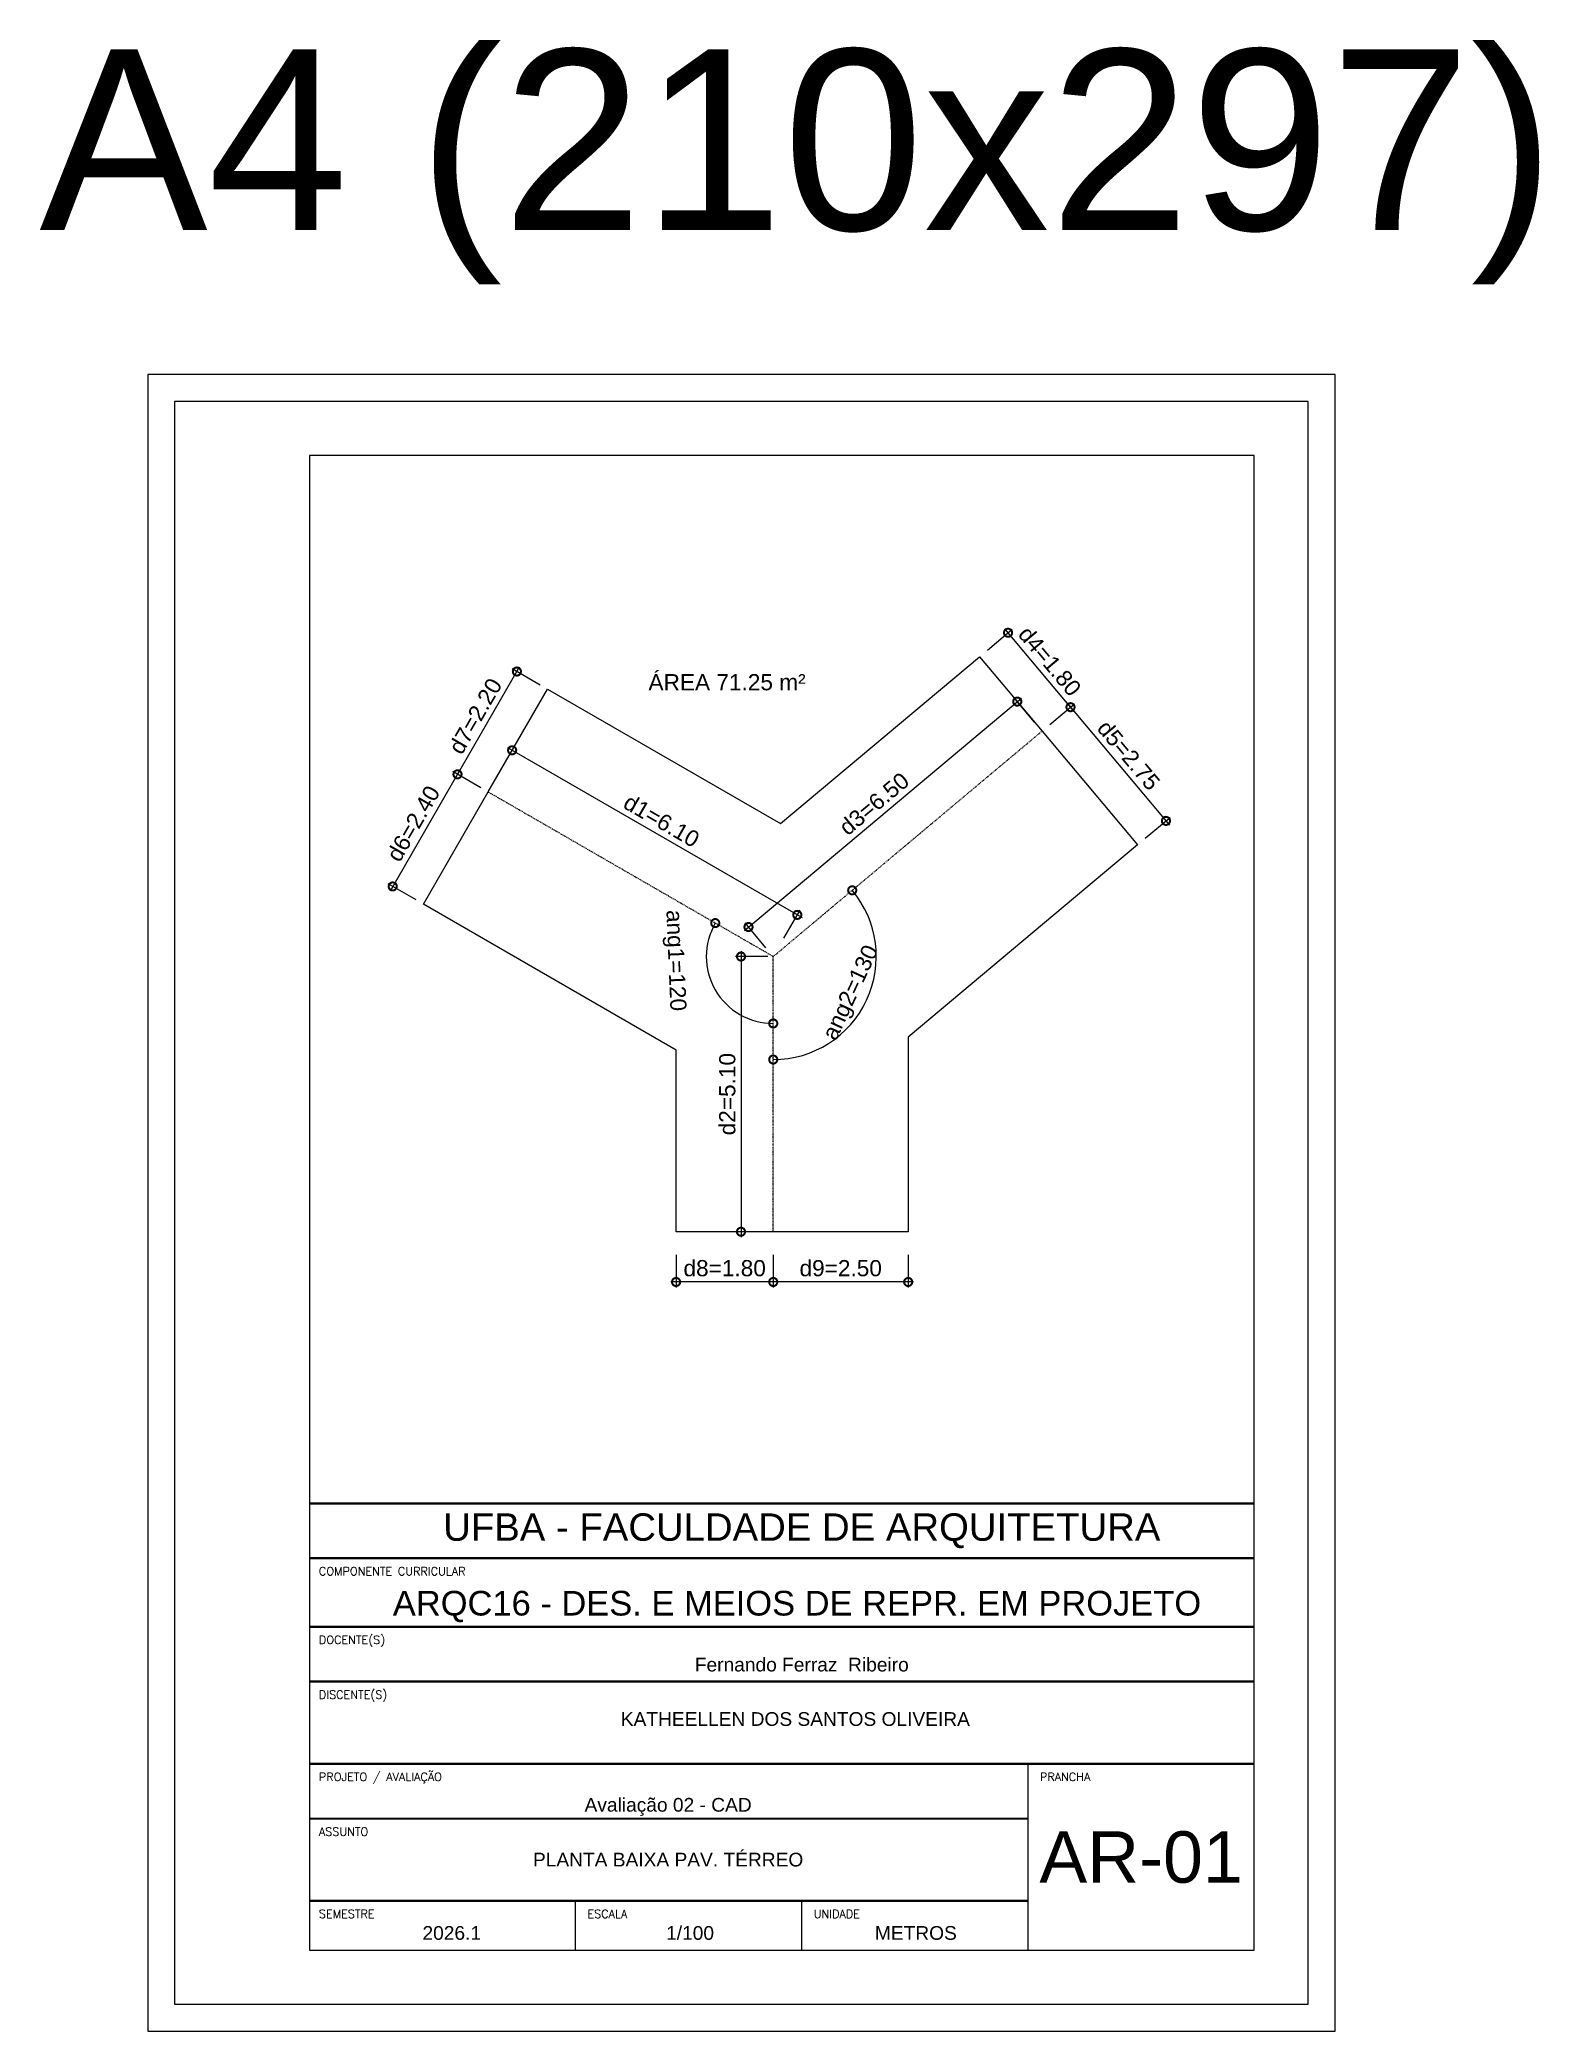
# Paper-space layout 'contorno' of a CAD drawing. Header units: metres. Extents: x -235 to 43, y -5 to 364.
# The model-space entities are those that its viewports show. They can reach past a viewport. Long polylines and large blocks are cut down to what shows.
import ezdxf
from ezdxf.enums import TextEntityAlignment as Align

# ---------------------------------------------------------------- set-up
doc = ezdxf.new("R2010")
doc.units = ezdxf.units.M
doc.header["$LTSCALE"] = 0.1
doc.linetypes.add('DASHDOT', pattern=[25.4, 12.7, -6.35, 0, -6.35])
doc.layers.add('0_MRG_AUX', color=7, linetype='Continuous', true_color=0xecbcd1, plot=False)
for name, color, linetype in [('ARQ_EIXO CINZA 04', 139, 'DASHDOT'), ('MRG_EXTERNA', 1, 'Continuous'), ('MRG_INTERNA', 2, 'Continuous'), ('SIMB_01', 1, 'Continuous')]:
    doc.layers.add(name, color=color, linetype=linetype)
doc.layers.add('COTA AZUL', color=5, linetype='Continuous', lineweight=25, true_color=0x0000ff)
doc.styles.add('Annot_3.0mm', font='arial.ttf', dxfattribs={"height": 3})
doc.styles.add('Arial', font='arial.ttf')
doc.styles.add('cota', font='arial.ttf')
doc.styles.add('T1-5', font='simplex.shx', dxfattribs={"height": 2.5})
doc.dimstyles.new('Info 01 - annot', dxfattribs={"dimtxt": 3, "dimasz": 3, "dimexe": 1, "dimexo": 1, "dimgap": 1, "dimtad": 1, "dimzin": 4, "dimtxsty": 'cota', "dimblk": 'DOTSMALL', "dimcen": 2, "dimdle": 1, "dimclrd": 256, "dimclre": 256, "dimclrt": 1, "dimazin": 2, "dimtfac": 0.09, "dimtmove": 2, "dimatfit": 2, "dimfxl": 5, "dimfxlon": 1, "dimtolj": 1, "dimtzin": 4, "dimlwd": -1, "dimarcsym": 1})

# ---------------------------------------------------------------- blocks, each defined once
blk = doc.blocks.new('FORMATO_A4')
at = {"layer": '0_MRG_AUX'}
blk.add_lwpolyline([(-215, 302), (-215, -5), (5, -5), (5, 302)], close=True, dxfattribs=at)
at = {"layer": 'MRG_EXTERNA'}
blk.add_lwpolyline([(-210, 297), (-210, 0), (0, 0), (0, 297)], close=True, dxfattribs=at)
at = {"layer": 'MRG_INTERNA'}
for p, q in [((-185, 287), (-185, 10)), ((-10, 287), (-185, 287)), ((-10, 10), (-10, 287)), ((-185, 10), (-10, 10))]:
    blk.add_line(p, q, dxfattribs=at)
blk = doc.blocks.new('carimbo01')
at = {"layer": 'SIMB_01', "flags": 128}
blk.add_lwpolyline([(-6890, 3260, 16, 16, 0), (0, 3260, 0, 0, 0), (0, 0, 0, 0, 0), (-1650, 0, 0, 0, 0)], format="xyseb", dxfattribs=at)
at = {"layer": 'SIMB_01', "const_width": 16, "flags": 128}
for points in [[(-6890, 2860), (0, 2860)], [(-6890, 2360), (0, 2360)], [(-6890, 1960), (0, 1960)], [(-6890, 1360), (0, 1360)], [(-6890, 960), (-1650, 960)], [(-1650, 360), (-6890, 360)]]:
    blk.add_lwpolyline(points, dxfattribs=at)
at = {"layer": 'SIMB_01'}
for points in [[(-1650, 0), (-1650, 360), (-1650, 1360)], [(-4950, 0), (-4950, 360)], [(-3300, 0), (-3300, 360)]]:
    blk.add_lwpolyline(points, dxfattribs=at)
at = {"layer": 'SIMB_01', "style": 'T1-5'}
for s, p in [('COMPONENTE CURRICULAR', (-6822, 2735)), ('DOCENTE(S)', (-6822, 2235)), ('DISCENTE(S)', (-6822, 1835)), ('PROJETO / AVALIAÇÃO', (-6822, 1235)), ('PRANCHA', (-1563, 1235)), ('ASSUNTO', (-6822, 835)), ('SEMESTRE', (-6822, 235)), ('ESCALA', (-4863, 235)), ('UNIDADE', (-3213, 235))]:
    blk.add_text(s, height=60, dxfattribs=at).set_placement(p)
at = {"layer": 'SIMB_01', "insert": (-6600, 3260), "char_height": 0.3, "width": 6600, "attachment_point": 1, "style": 'Annot_3.0mm'}
blk.add_mtext('UNIVERSIDADE FEDERAL DA BAHIA - FACULDADE DE ARQUITERUA', dxfattribs=at)
at = {"layer": 'SIMB_01', "insert": (-3300, 3060), "char_height": 200, "attachment_point": 5, "style": 'Annot_3.0mm'}
blk.add_mtext_dynamic_manual_height_columns('\\pxqc;UFBA - FACULDADE DE ARQUITETURA', width=5970.81, gutter_width=1.5, heights=[0], dxfattribs=at)
at = {"layer": 'SIMB_01', "style": 'cota'}
for tag, height, p in [('COMPONENTE', 180, (-3300, 2532)), ('DOCESNTE(S)', 100, (-3300, 2084)), ('DISCESNTE(S)', 100, (-3347, 1687)), ('PROJETO/AVALIAÇÃO', 100, (-4275, 1061)), ('NUM', 375, (-825, 680)), ('ASSUNTO', 100, (-4275, 661)), ('SEMESTRE', 100, (-5853, 126)), ('ESCALA', 100, (-4115, 126)), ('UNIDADE', 100, (-2468, 126))]:
    blk.add_attdef(tag, text='', height=height, dxfattribs=at).set_placement(p, align=Align.MIDDLE_CENTER)
blk = doc.blocks.new('_DotSmall')
at = {"color": 0, "linetype": 'ByBlock', "const_width": 0.5}
blk.add_lwpolyline([(-0.0625, 0, 1), (0.0625, 0, 1)], format="xyb", close=True, dxfattribs=at)
blk = doc.blocks.new('*D6')
at = {"layer": 'COTA AZUL', "lineweight": -2, "transparency": 16777216}
for p, q in [((-5.092, 2.817), (-4.792, 3.336)), ((0.191, -0.233), (0.491, 0.286))]:
    blk.add_line(p, q, dxfattribs=at)
at = {"layer": 'COTA AZUL', "transparency": 16777216}
blk.add_line((-4.928, 3.3), (0.528, 0.15), dxfattribs=at)
at = {"layer": 'Defpoints', "color": 0, "transparency": 16777216}
for p in [(-5.287, 2.478), (0.441, 0.2), (-0.005, -0.572)]:
    blk.add_point(p, dxfattribs=at)
at = {"layer": 'COTA AZUL', "transparency": 16777216, "xscale": 0.3, "yscale": 0.3, "zscale": 0.3}
for p, rotation in [((-4.842, 3.25), 150), ((0.441, 0.2), 330.0000000000001)]:
    blk.add_blockref('_DotSmall', p, dxfattribs=dict(at, rotation=rotation))
at = {"layer": 'COTA AZUL', "color": 1, "transparency": 16777216, "insert": (-2.074, 1.944), "char_height": 0.3, "attachment_point": 5, "rotation": 330, "style": 'cota'}
blk.add_mtext('\\A1;d1=6.10', dxfattribs=at)
blk = doc.blocks.new('*D8')
at = {"layer": 'COTA AZUL', "lineweight": -2, "transparency": 16777216}
for p, q in [((-0.105, -0.572), (-0.702, -0.572)), ((-0.105, -5.672), (-0.702, -5.672))]:
    blk.add_line(p, q, dxfattribs=at)
at = {"layer": 'COTA AZUL', "transparency": 16777216}
blk.add_line((-0.602, -0.472), (-0.602, -5.772), dxfattribs=at)
at = {"layer": 'Defpoints', "color": 0, "transparency": 16777216}
for p in [(-0.005, -0.572), (-0.602, -5.672), (-0.005, -5.672)]:
    blk.add_point(p, dxfattribs=at)
at = {"layer": 'COTA AZUL', "transparency": 16777216, "xscale": 0.3, "yscale": 0.3, "zscale": 0.3}
for p, rotation in [((-0.602, -0.572), 90), ((-0.602, -5.672), 270)]:
    blk.add_blockref('_DotSmall', p, dxfattribs=dict(at, rotation=rotation))
at = {"layer": 'COTA AZUL', "color": 1, "transparency": 16777216, "insert": (-0.855, -3.122), "char_height": 0.3, "attachment_point": 5, "rotation": 90, "style": 'cota'}
blk.add_mtext('\\A1;d2=5.10', dxfattribs=at)
blk = doc.blocks.new('*D7')
at = {"layer": 'COTA AZUL', "transparency": 16777216}
blk.add_line((-0.54, -0.09), (4.593, 4.217), dxfattribs=at)
at = {"layer": 'COTA AZUL', "lineweight": -2, "transparency": 16777216}
for p, q in [((4.838, 3.77), (4.452, 4.229)), ((-0.142, -0.408), (-0.527, 0.051))]:
    blk.add_line(p, q, dxfattribs=at)
at = {"layer": 'Defpoints', "color": 0, "transparency": 16777216}
for p in [(4.516, 4.153), (4.975, 3.606), (-0.005, -0.572)]:
    blk.add_point(p, dxfattribs=at)
at = {"layer": 'COTA AZUL', "transparency": 16777216, "xscale": 0.3, "yscale": 0.3, "zscale": 0.3}
for p, rotation in [((4.516, 4.153), 40.00000000000002), ((-0.463, -0.025), 220)]:
    blk.add_blockref('_DotSmall', p, dxfattribs=dict(at, rotation=rotation))
at = {"layer": 'COTA AZUL', "color": 1, "transparency": 16777216, "insert": (1.864, 2.258), "char_height": 0.3, "attachment_point": 5, "rotation": 40, "style": 'cota'}
blk.add_mtext('\\A1;d3=6.50', dxfattribs=at)
blk = doc.blocks.new('*D2')
at = {"layer": 'COTA AZUL', "lineweight": -2, "transparency": 16777216}
for p, q in [((3.962, 5.106), (4.422, 5.492)), ((5.119, 3.727), (5.579, 4.113))]:
    blk.add_line(p, q, dxfattribs=at)
at = {"layer": 'COTA AZUL', "transparency": 16777216}
blk.add_line((4.281, 5.504), (5.566, 3.972), dxfattribs=at)
at = {"layer": 'Defpoints', "color": 0, "transparency": 16777216}
for p in [(3.818, 4.985), (5.502, 4.049), (4.975, 3.606)]:
    blk.add_point(p, dxfattribs=at)
at = {"layer": 'COTA AZUL', "transparency": 16777216, "xscale": 0.3, "yscale": 0.3, "zscale": 0.3}
for p, rotation in [((4.345, 5.428), 130), ((5.502, 4.049), 310)]:
    blk.add_blockref('_DotSmall', p, dxfattribs=dict(at, rotation=rotation))
at = {"layer": 'COTA AZUL', "color": 1, "transparency": 16777216, "insert": (5.118, 4.901), "char_height": 0.3, "attachment_point": 5, "rotation": 310, "style": 'cota'}
blk.add_mtext('\\A1;d4=1.80', dxfattribs=at)
blk = doc.blocks.new('*D3')
at = {"layer": 'COTA AZUL', "lineweight": -2, "transparency": 16777216}
for p, q in [((5.119, 3.727), (5.579, 4.113)), ((6.887, 1.621), (7.346, 2.006))]:
    blk.add_line(p, q, dxfattribs=at)
at = {"layer": 'COTA AZUL', "transparency": 16777216}
blk.add_line((5.438, 4.125), (7.334, 1.865), dxfattribs=at)
at = {"layer": 'Defpoints', "color": 0, "transparency": 16777216}
for p in [(4.975, 3.606), (7.27, 1.942), (6.742, 1.5)]:
    blk.add_point(p, dxfattribs=at)
at = {"layer": 'COTA AZUL', "transparency": 16777216, "xscale": 0.3, "yscale": 0.3, "zscale": 0.3}
for p, rotation in [((5.502, 4.049), 130), ((7.27, 1.942), 310)]:
    blk.add_blockref('_DotSmall', p, dxfattribs=dict(at, rotation=rotation))
at = {"layer": 'COTA AZUL', "color": 1, "transparency": 16777216, "insert": (6.58, 3.158), "char_height": 0.3, "attachment_point": 5, "rotation": 310, "style": 'cota'}
blk.add_mtext('\\A1;d5=2.75', dxfattribs=at)
blk = doc.blocks.new('*D5')
at = {"layer": 'COTA AZUL', "transparency": 16777216}
blk.add_line((-5.804, 2.892), (-7.104, 0.64), dxfattribs=at)
at = {"layer": 'COTA AZUL', "lineweight": -2, "transparency": 16777216}
for p, q in [((-5.421, 2.555), (-5.94, 2.855)), ((-6.621, 0.477), (-7.14, 0.777))]:
    blk.add_line(p, q, dxfattribs=at)
at = {"layer": 'Defpoints', "color": 0, "transparency": 16777216}
for p in [(-5.287, 2.478), (-7.054, 0.727), (-6.487, 0.4)]:
    blk.add_point(p, dxfattribs=at)
at = {"layer": 'COTA AZUL', "transparency": 16777216, "xscale": 0.3, "yscale": 0.3, "zscale": 0.3}
for p, rotation in [((-5.854, 2.805), 60.00000000000002), ((-7.054, 0.727), 240)]:
    blk.add_blockref('_DotSmall', p, dxfattribs=dict(at, rotation=rotation))
at = {"layer": 'COTA AZUL', "color": 1, "transparency": 16777216, "insert": (-6.673, 1.892), "char_height": 0.3, "attachment_point": 5, "rotation": 60, "style": 'cota'}
blk.add_mtext('\\A1;d6=2.40', dxfattribs=at)
blk = doc.blocks.new('*D4')
at = {"layer": 'COTA AZUL', "transparency": 16777216}
blk.add_line((-5.904, 2.718), (-4.704, 4.797), dxfattribs=at)
at = {"layer": 'COTA AZUL', "lineweight": -2, "transparency": 16777216}
for p, q in [((-4.321, 4.46), (-4.84, 4.76)), ((-5.421, 2.555), (-5.94, 2.855))]:
    blk.add_line(p, q, dxfattribs=at)
at = {"layer": 'Defpoints', "color": 0, "transparency": 16777216}
for p in [(-4.754, 4.71), (-4.187, 4.383), (-5.287, 2.478)]:
    blk.add_point(p, dxfattribs=at)
at = {"layer": 'COTA AZUL', "transparency": 16777216, "xscale": 0.3, "yscale": 0.3, "zscale": 0.3}
for p, rotation in [((-4.754, 4.71), 60.00000000000007), ((-5.854, 2.805), 240.0000000000001)]:
    blk.add_blockref('_DotSmall', p, dxfattribs=dict(at, rotation=rotation))
at = {"layer": 'COTA AZUL', "color": 1, "transparency": 16777216, "insert": (-5.523, 3.884), "char_height": 0.3, "attachment_point": 5, "rotation": 60, "style": 'cota'}
blk.add_mtext('\\A1;d7=2.20', dxfattribs=at)
blk = doc.blocks.new('*D12')
at = {"layer": 'COTA AZUL', "lineweight": -2, "transparency": 16777216}
for p, q in [((-1.805, -6.103), (-1.805, -6.703)), ((-0.005, -6.103), (-0.005, -6.703))]:
    blk.add_line(p, q, dxfattribs=at)
at = {"layer": 'COTA AZUL', "transparency": 16777216}
blk.add_line((0.095, -6.603), (-1.905, -6.603), dxfattribs=at)
at = {"layer": 'Defpoints', "color": 0, "transparency": 16777216}
for p in [(-1.805, -5.672), (-0.005, -5.672), (-1.805, -6.603)]:
    blk.add_point(p, dxfattribs=at)
at = {"layer": 'COTA AZUL', "transparency": 16777216, "xscale": 0.3, "yscale": 0.3, "zscale": 0.3, "rotation": 180}
blk.add_blockref('_DotSmall', (-1.805, -6.603), dxfattribs=at)
at = {"layer": 'COTA AZUL', "transparency": 16777216, "xscale": 0.3, "yscale": 0.3, "zscale": 0.3}
blk.add_blockref('_DotSmall', (-0.005, -6.603), dxfattribs=at)
at = {"layer": 'COTA AZUL', "color": 1, "transparency": 16777216, "insert": (-0.905, -6.349), "char_height": 0.3, "attachment_point": 5, "style": 'cota'}
blk.add_mtext('\\A1;d8=1.80', dxfattribs=at)
blk = doc.blocks.new('*D11')
at = {"layer": 'COTA AZUL', "lineweight": -2, "transparency": 16777216}
for p, q in [((-0.005, -6.103), (-0.005, -6.703)), ((2.495, -6.103), (2.495, -6.703))]:
    blk.add_line(p, q, dxfattribs=at)
at = {"layer": 'COTA AZUL', "transparency": 16777216}
blk.add_line((2.595, -6.603), (-0.105, -6.603), dxfattribs=at)
at = {"layer": 'Defpoints', "color": 0, "transparency": 16777216}
for p in [(-0.005, -5.672), (2.495, -5.672), (-0.005, -6.603)]:
    blk.add_point(p, dxfattribs=at)
at = {"layer": 'COTA AZUL', "transparency": 16777216, "xscale": 0.3, "yscale": 0.3, "zscale": 0.3, "rotation": 180}
blk.add_blockref('_DotSmall', (-0.005, -6.603), dxfattribs=at)
at = {"layer": 'COTA AZUL', "transparency": 16777216, "xscale": 0.3, "yscale": 0.3, "zscale": 0.3}
blk.add_blockref('_DotSmall', (2.495, -6.603), dxfattribs=at)
at = {"layer": 'COTA AZUL', "color": 1, "transparency": 16777216, "insert": (1.245, -6.349), "char_height": 0.3, "attachment_point": 5, "style": 'cota'}
blk.add_mtext('\\A1;d9=2.50', dxfattribs=at)
blk = doc.blocks.new('*D9')
at = {"layer": 'COTA AZUL', "transparency": 16777216}
blk.add_arc((-0.005, -0.572), 1.24, 150, 270, dxfattribs=at)
at = {"layer": 'Defpoints', "color": 0, "transparency": 16777216}
for p in [(-5.287, 2.478), (-0.005, -0.572), (-0.005, -0.572), (-0.802, -1.522), (-0.005, -5.672)]:
    blk.add_point(p, dxfattribs=at)
at = {"layer": 'COTA AZUL', "transparency": 16777216, "xscale": 0.3, "yscale": 0.3, "zscale": 0.3, "rotation": 60.00000000000003}
blk.add_blockref('_DotSmall', (-1.079, 0.048), dxfattribs=at)
at = {"layer": 'COTA AZUL', "transparency": 16777216, "xscale": 0.3, "yscale": 0.3, "zscale": 0.3}
blk.add_blockref('_DotSmall', (-0.005, -1.812), dxfattribs=at)
at = {"layer": 'COTA AZUL', "color": 1, "transparency": 16777216, "insert": (-1.842, -0.647), "char_height": 0.3, "attachment_point": 5, "rotation": 272.3554, "style": 'cota'}
blk.add_mtext('\\A1;ang1=120', dxfattribs=at)
blk = doc.blocks.new('*D10')
at = {"layer": 'COTA AZUL', "transparency": 16777216}
blk.add_arc((-0.005, -0.572), 1.909, 270, 40, dxfattribs=at)
at = {"layer": 'Defpoints', "color": 0, "transparency": 16777216}
for p in [(4.975, 3.606), (-0.005, -0.572), (-0.005, -0.572), (1.305, -1.96), (-0.005, -5.672)]:
    blk.add_point(p, dxfattribs=at)
at = {"layer": 'COTA AZUL', "transparency": 16777216, "xscale": 0.3, "yscale": 0.3, "zscale": 0.3}
for p, rotation in [((1.458, 0.655), 130), ((-0.005, -2.481), 180)]:
    blk.add_blockref('_DotSmall', p, dxfattribs=dict(at, rotation=rotation))
at = {"layer": 'COTA AZUL', "color": 1, "transparency": 16777216, "insert": (1.458, -1.254), "char_height": 0.3, "attachment_point": 5, "rotation": 65, "style": 'cota'}
blk.add_mtext('\\A1;ang2=130', dxfattribs=at)

msp = doc.modelspace()

# ---------------------------------------------------------------- linework, layer by layer
msp.add_lwpolyline([(-5.287, 2.478), (-4.187, 4.383), (0.13, 1.891), (3.818, 4.985), (4.975, 3.606), (6.742, 1.5), (2.495, -2.064), (2.495, -5.672), (-0.005, -5.672), (-1.805, -5.672), (-1.805, -2.304), (-6.487, 0.4), (-5.287, 2.478)])
at = {"layer": 'ARQ_EIXO CINZA 04'}
for p, q in [((-0.005, -0.572), (4.975, 3.606)), ((-0.005, -0.572), (-5.287, 2.478)), ((-0.005, -5.672), (-0.005, -0.572))]:
    msp.add_line(p, q, dxfattribs=at)

# ---------------------------------------------------------------- texts
at = {"layer": 'SIMB_01', "insert": (-2.316, 4.662), "char_height": 0.3, "width": 3.9108, "attachment_point": 1, "style": 'Annot_3.0mm'}
msp.add_mtext('ÁREA 71.25 m²', dxfattribs=at)

# ---------------------------------------------------------------- dimensions: what is measured, and where the dimension line sits
at = {"layer": 'COTA AZUL'}
for p1, p2, distance, text, picture, middle in [((3.818, 4.985), (4.975, 3.606), 0.688, 'd4=1.80', '*D2', (5.118, 4.901)), ((-5.287, 2.478), (-4.187, 4.383), 0.654, 'd7=2.20', '*D4', (-5.523, 3.884)), ((-0.005, -0.572), (4.975, 3.606), 0.713, 'd3=6.50', '*D7', (1.864, 2.258)), ((4.975, 3.606), (6.742, 1.5), 0.688, 'd5=2.75', '*D3', (6.58, 3.158)), ((-5.287, 2.478), (-0.005, -0.572), 0.891, 'd1=6.10', '*D6', (-2.074, 1.944)), ((-5.287, 2.478), (-6.487, 0.4), -0.654, 'd6=2.40', '*D5', (-6.673, 1.892)), ((-0.005, -5.672), (-1.805, -5.672), 0.931, 'd8=1.80', '*D12', (-0.905, -6.349)), ((2.495, -5.672), (-0.005, -5.672), 0.931, 'd9=2.50', '*D11', (1.245, -6.349))]:
    dim = msp.add_aligned_dim(p1=p1, p2=p2, distance=distance, text=text, dimstyle='Info 01 - annot', override={"dimscale": 0}, dxfattribs=at)
    dim.commit()
    dim.dimension.update_dxf_attribs({"geometry": picture, "text_midpoint": middle})
dim = msp.add_angular_dim_2l(base=(1.305, -1.96), line1=((-0.005, -0.572), (4.975, 3.606)), line2=((-0.005, -5.672), (-0.005, -0.572)), text='ang2=130', dimstyle='Info 01 - annot', override={"dimscale": 0}, dxfattribs=at)
dim.commit()
dim.dimension.update_dxf_attribs({"geometry": '*D10', "text_midpoint": (1.458, -1.254)})
dim = msp.add_angular_dim_2l(base=(-0.802, -1.522), line1=((-0.005, -0.572), (-5.287, 2.478)), line2=((-0.005, -5.672), (-0.005, -0.572)), text='ang1=120', dimstyle='Info 01 - annot', override={"dimscale": 0}, dxfattribs=at)
dim.commit()
dim.dimension.update_dxf_attribs({"geometry": '*D9', "text_midpoint": (-1.842, -0.647), "dimtype": 162})
dim = msp.add_linear_dim(base=(-0.602, -5.672), p1=(-0.005, -0.572), p2=(-0.005, -5.672), angle=90, text='d2=5.10', dimstyle='Info 01 - annot', override={"dimscale": 0}, dxfattribs=at)
dim.commit()
dim.dimension.update_dxf_attribs({"geometry": '*D8', "text_midpoint": (-0.855, -3.122)})

psp = doc.layouts.new('contorno')

# ---------------------------------------------------------------- block references
psp.add_blockref('FORMATO_A4', (0, 0))
at = {"layer": 'COTA AZUL', "xscale": 0.0254, "yscale": 0.0254, "zscale": 0.0254}
psp.add_blockref('carimbo01', (-10, 10), dxfattribs=at).add_auto_attribs({'COMPONENTE': 'ARQC16 - DES. E MEIOS DE REPR. EM PROJETO ', 'DOCESNTE(S)': 'Fernando Ferraz  Ribeiro', 'PROJETO/AVALIAÇÃO': 'Avaliação 02 - CAD', 'DISCESNTE(S)': 'KATHEELLEN DOS SANTOS OLIVEIRA', 'ASSUNTO': 'PLANTA BAIXA PAV. TÉRREO', 'SEMESTRE': '2026.1', 'ESCALA': '1/100', 'UNIDADE': 'METROS', 'NUM': 'AR-01'})

# ---------------------------------------------------------------- texts
at = {"style": 'Arial'}
psp.add_text('A4 (210x297)', height=33.4769, dxfattribs=at).set_placement((-94.69, 362.25), align=Align.TOP_CENTER)

# ---------------------------------------------------------------- viewports
at = {"layer": '0_MRG_AUX'}
psp.add_viewport(center=(-97.5, 189.9), size=(175, 194.196), view_center_point=(0.156, -0.997), view_height=19.4196, dxfattribs=at)

doc.saveas('drawing.dxf')
